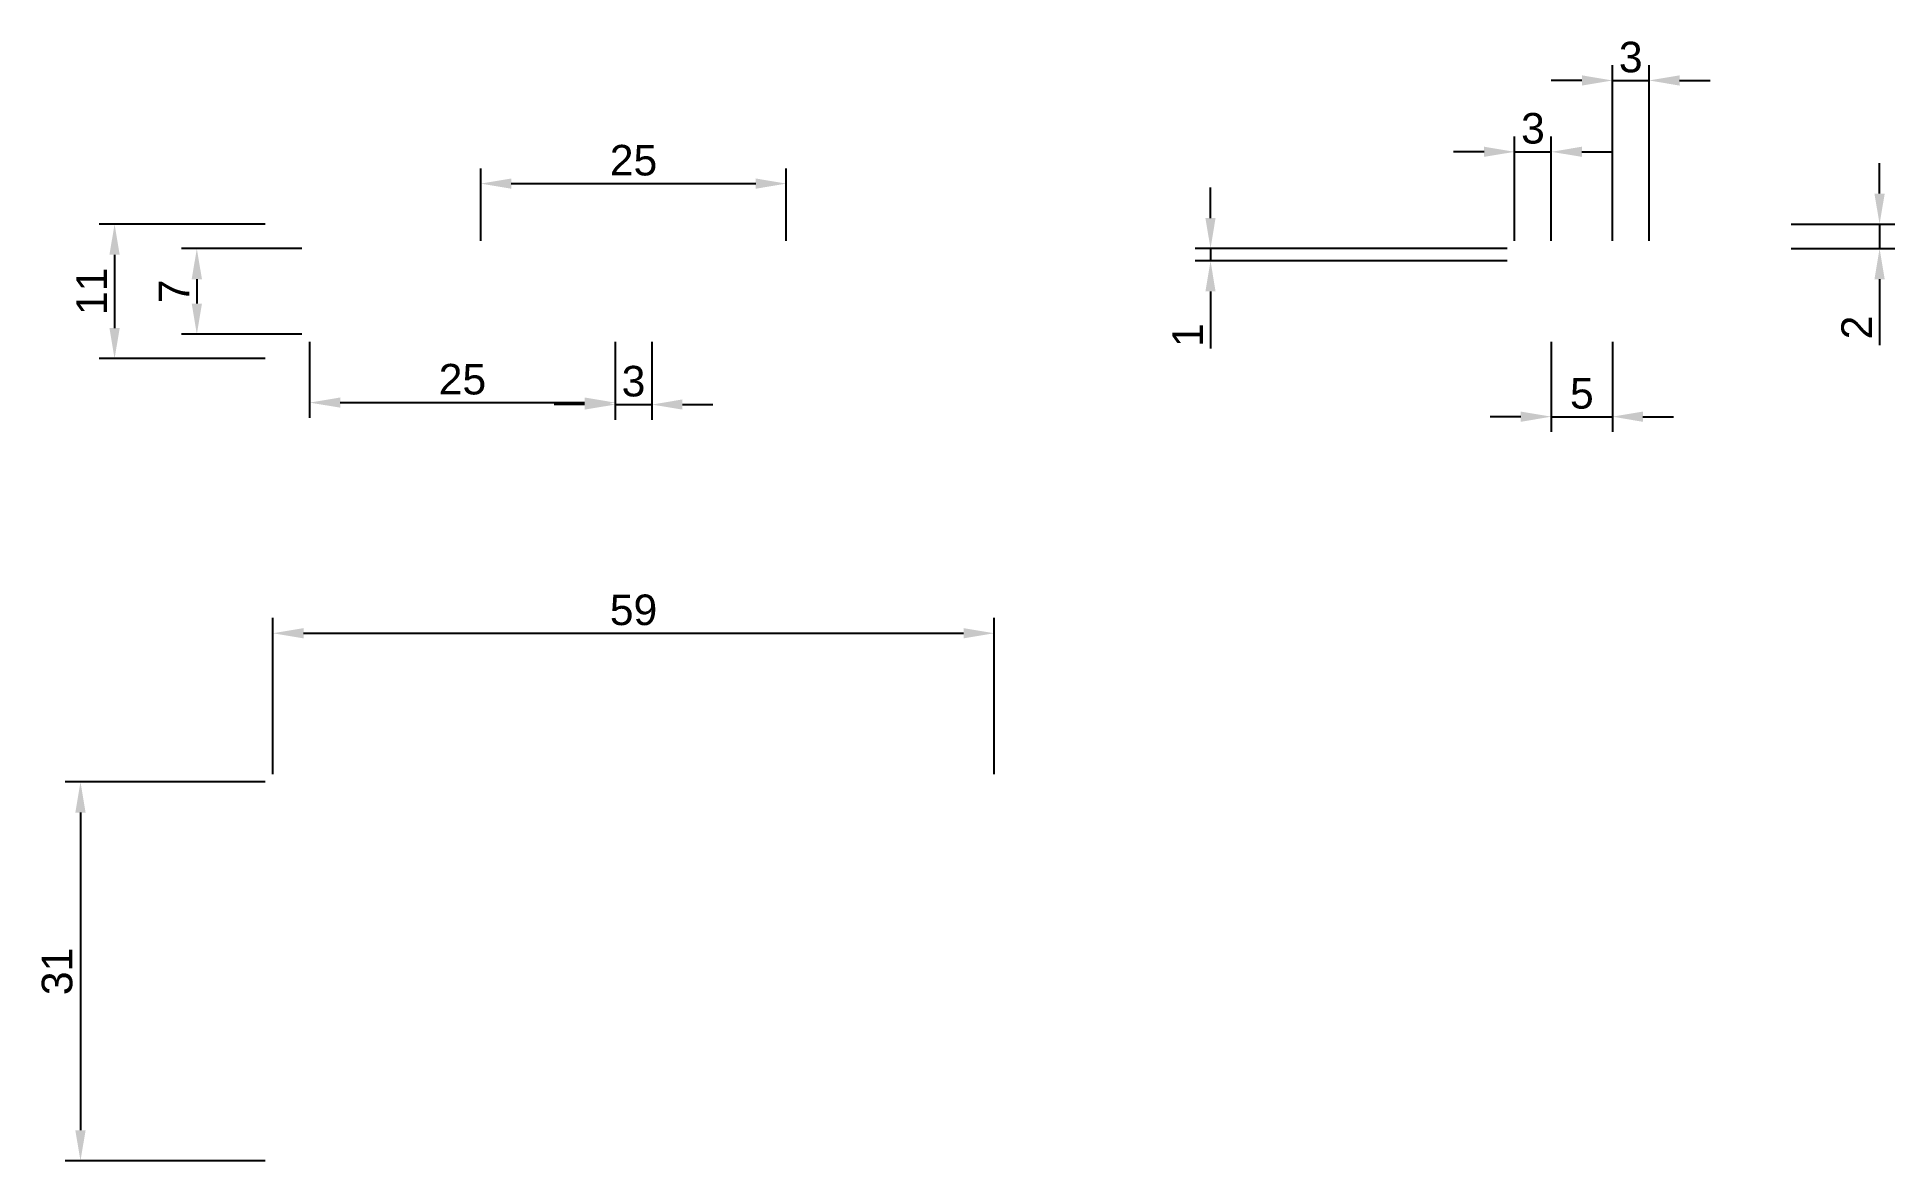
# Paper-space layout '布局1' of a CAD drawing. Header units: millimetres. Extents: x 8 to 160, y 99 to 191.
import ezdxf

# ---------------------------------------------------------------- set-up
doc = ezdxf.new("R2010")
doc.units = ezdxf.units.MM
doc.styles.get("Standard").update_dxf_attribs({"font": 'arial.ttf'})
doc.dimstyles.new('ISO-25', dxfattribs={"dimtxt": 2.5, "dimasz": 2.5, "dimexe": 1.25, "dimexo": 0.625, "dimtad": 1, "dimtxsty": 'Standard', "dimcen": 2.5, "dimclrd": 1, "dimclre": 1, "dimadec": 0, "dimazin": 0, "dimtfac": 1, "dimtmove": 0, "dimatfit": 3, "dimfxl": 1, "dimarcsym": 0})

# ---------------------------------------------------------------- blocks, each defined once
blk = doc.blocks.new('*D35')
at = {"color": 1, "lineweight": -2, "transparency": 16777216}
for p, q in [((26.19, 175.84), (12.61, 175.84)), ((13.86, 173.34), (13.86, 167.34)), ((26.19, 164.84), (12.61, 164.84))]:
    blk.add_line(p, q, dxfattribs=at)
at = {"color": 1, "transparency": 16777216}
for points in [[(13.44, 173.34), (14.28, 173.34), (13.86, 175.84)], [(13.44, 167.34), (14.28, 167.34), (13.86, 164.84)]]:
    blk.add_solid(points, dxfattribs=at)
at = {"layer": 'Defpoints', "color": 0, "transparency": 16777216}
for p in [(26.82, 175.84), (13.86, 164.84), (26.82, 164.84)]:
    blk.add_point(p, dxfattribs=at)
at = {"color": 0, "transparency": 16777216, "insert": (11.98, 170.34), "char_height": 2.5, "attachment_point": 5, "rotation": 90}
blk.add_mtext('11', dxfattribs=at)
blk = doc.blocks.new('*D36')
at = {"color": 1, "lineweight": -2, "transparency": 16777216}
for p, q in [((29.82, 166.22), (29.82, 159.99)), ((54.82, 166.22), (54.82, 159.99)), ((32.32, 161.24), (52.32, 161.24))]:
    blk.add_line(p, q, dxfattribs=at)
at = {"color": 1, "transparency": 16777216}
for points in [[(32.32, 161.66), (32.32, 160.83), (29.82, 161.24)], [(52.32, 161.66), (52.32, 160.83), (54.82, 161.24)]]:
    blk.add_solid(points, dxfattribs=at)
at = {"layer": 'Defpoints', "color": 0, "transparency": 16777216}
for p in [(29.82, 166.84), (54.82, 166.84), (54.82, 161.24)]:
    blk.add_point(p, dxfattribs=at)
at = {"color": 0, "transparency": 16777216, "insert": (42.32, 163.14), "char_height": 2.5, "attachment_point": 5}
blk.add_mtext('25', dxfattribs=at)
blk = doc.blocks.new('*D37')
at = {"color": 1, "lineweight": -2, "transparency": 16777216}
for p, q in [((54.82, 166.22), (54.82, 159.83)), ((57.82, 166.22), (57.82, 159.83)), ((52.32, 161.08), (49.82, 161.08)), ((54.82, 161.08), (57.82, 161.08)), ((60.32, 161.08), (62.82, 161.08))]:
    blk.add_line(p, q, dxfattribs=at)
at = {"color": 1, "transparency": 16777216}
for points in [[(52.32, 161.5), (52.32, 160.67), (54.82, 161.08)], [(60.32, 161.5), (60.32, 160.67), (57.82, 161.08)]]:
    blk.add_solid(points, dxfattribs=at)
at = {"layer": 'Defpoints', "color": 0, "transparency": 16777216}
for p in [(54.82, 166.84), (57.82, 166.84), (57.82, 161.08)]:
    blk.add_point(p, dxfattribs=at)
at = {"color": 0, "transparency": 16777216, "insert": (56.32, 162.98), "char_height": 2.5, "attachment_point": 5}
blk.add_mtext('3', dxfattribs=at)
blk = doc.blocks.new('*D38')
at = {"color": 1, "lineweight": -2, "transparency": 16777216}
for p, q in [((43.82, 174.47), (43.82, 180.41)), ((68.82, 174.47), (68.82, 180.41)), ((46.32, 179.16), (66.32, 179.16))]:
    blk.add_line(p, q, dxfattribs=at)
at = {"color": 1, "transparency": 16777216}
for points in [[(46.32, 179.58), (46.32, 178.74), (43.82, 179.16)], [(66.32, 179.58), (66.32, 178.74), (68.82, 179.16)]]:
    blk.add_solid(points, dxfattribs=at)
at = {"layer": 'Defpoints', "color": 0, "transparency": 16777216}
for p in [(68.82, 179.16), (43.82, 173.84), (68.82, 173.84)]:
    blk.add_point(p, dxfattribs=at)
at = {"color": 0, "transparency": 16777216, "insert": (56.32, 181.06), "char_height": 2.5, "attachment_point": 5}
blk.add_mtext('25', dxfattribs=at)
blk = doc.blocks.new('*D40')
at = {"color": 1, "lineweight": -2, "transparency": 16777216}
for p, q in [((103.53, 176.34), (103.53, 178.84)), ((127.79, 173.84), (102.28, 173.84)), ((103.53, 173.84), (103.53, 172.84)), ((127.79, 172.84), (102.28, 172.84)), ((103.53, 170.34), (103.53, 165.67))]:
    blk.add_line(p, q, dxfattribs=at)
at = {"color": 1, "transparency": 16777216}
for points in [[(103.11, 176.34), (103.94, 176.34), (103.53, 173.84)], [(103.11, 170.34), (103.94, 170.34), (103.53, 172.84)]]:
    blk.add_solid(points, dxfattribs=at)
at = {"layer": 'Defpoints', "color": 0, "transparency": 16777216}
for p in [(128.41, 173.84), (103.53, 172.84), (128.41, 172.84)]:
    blk.add_point(p, dxfattribs=at)
at = {"color": 0, "transparency": 16777216, "insert": (101.65, 166.76), "char_height": 2.5, "attachment_point": 5, "rotation": 90}
blk.add_mtext('1', dxfattribs=at)
blk = doc.blocks.new('*D42')
at = {"color": 1, "lineweight": -2, "transparency": 16777216}
for p, q in [((158.27, 178.34), (158.27, 180.84)), ((151.04, 175.84), (159.52, 175.84)), ((158.27, 175.84), (158.27, 173.84)), ((151.04, 173.84), (159.52, 173.84)), ((158.27, 171.34), (158.27, 165.94))]:
    blk.add_line(p, q, dxfattribs=at)
at = {"color": 1, "transparency": 16777216}
for points in [[(157.85, 178.34), (158.69, 178.34), (158.27, 175.84)], [(157.85, 171.34), (158.69, 171.34), (158.27, 173.84)]]:
    blk.add_solid(points, dxfattribs=at)
at = {"layer": 'Defpoints', "color": 0, "transparency": 16777216}
for p in [(150.41, 175.84), (150.41, 173.84), (158.27, 173.84)]:
    blk.add_point(p, dxfattribs=at)
at = {"color": 0, "transparency": 16777216, "insert": (156.39, 167.39), "char_height": 2.5, "attachment_point": 5, "rotation": 90}
blk.add_mtext('2', dxfattribs=at)
blk = doc.blocks.new('*D43')
at = {"color": 1, "lineweight": -2, "transparency": 16777216}
for p, q in [((29.19, 173.84), (19.34, 173.84)), ((20.59, 171.34), (20.59, 169.34)), ((29.19, 166.84), (19.34, 166.84))]:
    blk.add_line(p, q, dxfattribs=at)
at = {"color": 1, "transparency": 16777216}
for points in [[(20.17, 171.34), (21.01, 171.34), (20.59, 173.84)], [(20.17, 169.34), (21.01, 169.34), (20.59, 166.84)]]:
    blk.add_solid(points, dxfattribs=at)
at = {"layer": 'Defpoints', "color": 0, "transparency": 16777216}
for p in [(29.82, 173.84), (20.59, 166.84), (29.82, 166.84)]:
    blk.add_point(p, dxfattribs=at)
at = {"color": 0, "transparency": 16777216, "insert": (18.72, 170.34), "char_height": 2.5, "attachment_point": 5, "rotation": 90}
blk.add_mtext('7', dxfattribs=at)
blk = doc.blocks.new('*D44')
at = {"color": 1, "lineweight": -2, "transparency": 16777216}
for p, q in [((131.41, 166.22), (131.41, 158.84)), ((136.41, 166.22), (136.41, 158.84)), ((128.91, 160.09), (126.41, 160.09)), ((131.41, 160.09), (136.41, 160.09)), ((138.91, 160.09), (141.41, 160.09))]:
    blk.add_line(p, q, dxfattribs=at)
at = {"color": 1, "transparency": 16777216}
for points in [[(128.91, 160.51), (128.91, 159.67), (131.41, 160.09)], [(138.91, 160.51), (138.91, 159.67), (136.41, 160.09)]]:
    blk.add_solid(points, dxfattribs=at)
at = {"layer": 'Defpoints', "color": 0, "transparency": 16777216}
for p in [(131.41, 166.84), (136.41, 166.84), (136.41, 160.09)]:
    blk.add_point(p, dxfattribs=at)
at = {"color": 0, "transparency": 16777216, "insert": (133.91, 161.98), "char_height": 2.5, "attachment_point": 5}
blk.add_mtext('5', dxfattribs=at)
blk = doc.blocks.new('*D46')
at = {"color": 1, "lineweight": -2, "transparency": 16777216}
for p, q in [((128.41, 174.47), (128.41, 183.01)), ((131.41, 174.47), (131.41, 183.01)), ((125.91, 181.76), (123.41, 181.76)), ((128.41, 181.76), (131.41, 181.76)), ((133.91, 181.76), (136.41, 181.76))]:
    blk.add_line(p, q, dxfattribs=at)
at = {"color": 1, "transparency": 16777216}
for points in [[(125.91, 182.18), (125.91, 181.35), (128.41, 181.76)], [(133.91, 182.18), (133.91, 181.35), (131.41, 181.76)]]:
    blk.add_solid(points, dxfattribs=at)
at = {"layer": 'Defpoints', "color": 0, "transparency": 16777216}
for p in [(131.41, 181.76), (128.41, 173.84), (131.41, 173.84)]:
    blk.add_point(p, dxfattribs=at)
at = {"color": 0, "transparency": 16777216, "insert": (129.91, 183.67), "char_height": 2.5, "attachment_point": 5}
blk.add_mtext('3', dxfattribs=at)
blk = doc.blocks.new('*D47')
at = {"color": 1, "lineweight": -2, "transparency": 16777216}
for p, q in [((136.41, 174.47), (136.41, 188.85)), ((139.41, 174.47), (139.41, 188.85)), ((133.91, 187.6), (131.41, 187.6)), ((136.41, 187.6), (139.41, 187.6)), ((141.91, 187.6), (144.41, 187.6))]:
    blk.add_line(p, q, dxfattribs=at)
at = {"color": 1, "transparency": 16777216}
for points in [[(133.91, 188.02), (133.91, 187.18), (136.41, 187.6)], [(141.91, 188.02), (141.91, 187.18), (139.41, 187.6)]]:
    blk.add_solid(points, dxfattribs=at)
at = {"layer": 'Defpoints', "color": 0, "transparency": 16777216}
for p in [(139.41, 187.6), (136.41, 173.84), (139.41, 173.84)]:
    blk.add_point(p, dxfattribs=at)
at = {"color": 0, "transparency": 16777216, "insert": (137.91, 189.5), "char_height": 2.5, "attachment_point": 5}
blk.add_mtext('3', dxfattribs=at)
blk = doc.blocks.new('*D48')
at = {"color": 1, "lineweight": -2, "transparency": 16777216}
for p, q in [((26.19, 130.2), (9.82, 130.2)), ((11.07, 127.7), (11.07, 101.7)), ((26.19, 99.2), (9.82, 99.2))]:
    blk.add_line(p, q, dxfattribs=at)
at = {"color": 1, "transparency": 16777216}
for points in [[(10.65, 127.7), (11.49, 127.7), (11.07, 130.2)], [(10.65, 101.7), (11.49, 101.7), (11.07, 99.2)]]:
    blk.add_solid(points, dxfattribs=at)
at = {"layer": 'Defpoints', "color": 0, "transparency": 16777216}
for p in [(26.82, 130.2), (11.07, 99.2), (26.82, 99.2)]:
    blk.add_point(p, dxfattribs=at)
at = {"color": 0, "transparency": 16777216, "insert": (9.17, 114.7), "char_height": 2.5, "attachment_point": 5, "rotation": 90}
blk.add_mtext('31', dxfattribs=at)
blk = doc.blocks.new('*D49')
at = {"color": 1, "lineweight": -2, "transparency": 16777216}
for p, q in [((26.82, 130.83), (26.82, 143.62)), ((85.82, 130.83), (85.82, 143.62)), ((29.32, 142.37), (83.32, 142.37))]:
    blk.add_line(p, q, dxfattribs=at)
at = {"color": 1, "transparency": 16777216}
for points in [[(29.32, 142.79), (29.32, 141.95), (26.82, 142.37)], [(83.32, 142.79), (83.32, 141.95), (85.82, 142.37)]]:
    blk.add_solid(points, dxfattribs=at)
at = {"layer": 'Defpoints', "color": 0, "transparency": 16777216}
for p in [(85.82, 142.37), (26.82, 130.2), (85.82, 130.2)]:
    blk.add_point(p, dxfattribs=at)
at = {"color": 0, "transparency": 16777216, "insert": (56.32, 144.27), "char_height": 2.5, "attachment_point": 5}
blk.add_mtext('59', dxfattribs=at)

psp = doc.layouts.new('布局1')

# ---------------------------------------------------------------- dimensions: what is measured, and where the dimension line sits
for base, p1, p2, picture, middle in [((139.41, 187.601), (136.41, 173.842), (139.41, 173.842), '*D47', (137.91, 189.503)), ((131.41, 181.763), (128.41, 173.842), (131.41, 173.842), '*D46', (129.91, 183.665)), ((68.817, 179.159), (43.817, 173.842), (68.817, 173.842), '*D38', (56.317, 181.061)), ((54.817, 161.242), (29.817, 166.842), (54.817, 166.842), '*D36', (42.317, 163.144)), ((57.817, 161.082), (54.817, 166.842), (57.817, 166.842), '*D37', (56.317, 162.985)), ((136.41, 160.089), (131.41, 166.842), (136.41, 166.842), '*D44', (133.91, 161.985)), ((85.817, 142.371), (26.817, 130.201), (85.817, 130.201), '*D49', (56.317, 144.272))]:
    dim = psp.add_linear_dim(base=base, p1=p1, p2=p2, dimstyle='ISO-25', override={"dimlfac": -1})
    dim.commit()
    dim.dimension.update_dxf_attribs({"geometry": picture, "text_midpoint": middle})
for base, p1, p2, picture, middle in [((158.269, 173.842), (150.41, 175.842), (150.41, 173.842), '*D42', (156.389, 167.389)), ((103.526, 172.842), (128.41, 173.842), (128.41, 172.842), '*D40', (101.646, 166.756)), ((13.859, 164.842), (26.817, 175.842), (26.817, 164.842), '*D35', (11.979, 170.342)), ((20.59, 166.842), (29.817, 173.842), (29.817, 166.842), '*D43', (18.715, 170.342)), ((11.069, 99.201), (26.817, 130.201), (26.817, 99.201), '*D48', (9.166, 114.701))]:
    dim = psp.add_linear_dim(base=base, p1=p1, p2=p2, angle=90, dimstyle='ISO-25', override={"dimlfac": -1})
    dim.commit()
    dim.dimension.update_dxf_attribs({"geometry": picture, "text_midpoint": middle})

doc.saveas('drawing.dxf')
